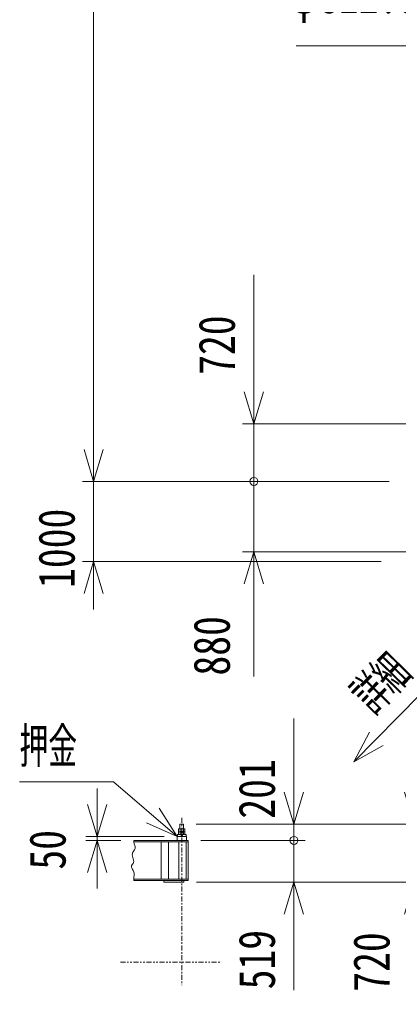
# Model space of a CAD drawing. Units: millimetres, scale not verified. Extents: x -205 to 103, y -154 to 143.
# Drawn here: x -87.1 to -63.4, y -102.7 to -42 of the extents above; entities that cross this region are included whole.
import ezdxf
from ezdxf.enums import TextEntityAlignment as Align

# ---------------------------------------------------------------- set-up
doc = ezdxf.new("R2010")
doc.units = ezdxf.units.MM
doc.header["$LTSCALE"] = 0.25
doc.header["$PDMODE"] = 32
doc.header["$PDSIZE"] = 0.125
doc.linetypes.add('USER2', pattern=[2, 1.25, -0.25, 0.25, -0.25])
doc.linetypes.add('USER3', pattern=[2.5, 1.25, -0.25, 0.25, -0.25, 0.25, -0.25])
doc.layers.add('0-0_SABU0', color=3, linetype='Continuous', lineweight=18)
doc.styles.add('ＭＳ ゴシック', font='')
doc.styles.get('ＭＳ ゴシック').set_extended_font_data('MS Gothic')

# ---------------------------------------------------------------- blocks, each defined once
blk = doc.blocks.new('D0')
at = {"layer": '0-0_SABU0', "color": 7}
blk.add_line((35.1969, 104.8895), (57.5889, 104.8895), dxfattribs=at)
for points in [[(48.5249, 105.4895), (50.5249, 104.8895), (48.5249, 104.2895)], [(56.5889, 105.4895), (54.5889, 104.8895), (56.5889, 104.2895)]]:
    blk.add_lwpolyline(points, dxfattribs=at)
at = {"layer": '0-0_SABU0', "color": 7, "style": 'ＭＳ ゴシック', "width": 0.8}
blk.add_text('φ812.8', height=2.273, dxfattribs=at).set_placement((34.7469, 106.2531), align=Align.BOTTOM_LEFT)
blk = doc.blocks.new('D3')
at = {"layer": '0-0_SABU0', "color": 7}
for p, q in [((32.5569, 90.6095), (32.5569, 77.7095)), ((46.2769, 81.3095), (31.8569, 81.3095)), ((41.0069, 77.7095), (31.8569, 77.7095))]:
    blk.add_line(p, q, dxfattribs=at)
blk.add_lwpolyline([(33.1569, 83.3095), (32.5569, 81.3095), (31.9569, 83.3095)], dxfattribs=at)
blk.add_circle((32.5569, 77.7095), 0.25, dxfattribs=at)
blk.add_circle((32.5569, 77.7095), 0.25, dxfattribs=at)
at = {"layer": '0-0_SABU0', "color": 7, "style": 'ＭＳ ゴシック', "width": 0.8}
blk.add_text('720', height=2.273, rotation=90, dxfattribs=at).set_placement((32.0569, 84.3595), align=Align.BOTTOM_LEFT)
blk = doc.blocks.new('D4')
at = {"layer": '0-0_SABU0', "color": 7}
for p, q in [((41.0069, 77.7095), (31.8569, 77.7095)), ((32.5569, 77.7095), (32.5569, 65.5429)), ((45.2769, 73.3095), (31.8569, 73.3095))]:
    blk.add_line(p, q, dxfattribs=at)
blk.add_lwpolyline([(33.1569, 71.3095), (32.5569, 73.3095), (31.9569, 71.3095)], dxfattribs=at)
blk.add_circle((32.5569, 77.7095), 0.25, dxfattribs=at)
blk.add_circle((32.5569, 77.7095), 0.25, dxfattribs=at)
at = {"layer": '0-0_SABU0', "color": 7, "style": 'ＭＳ ゴシック', "width": 0.8}
blk.add_text('880', height=2.273, rotation=90, dxfattribs=at).set_placement((31.7396, 65.5929), align=Align.BOTTOM_LEFT)
blk = doc.blocks.new('D5')
at = {"layer": '0-0_SABU0', "color": 7}
for p, q in [((35.0569, 62.9095), (35.0569, 55.3045)), ((28.9619, 56.3095), (35.7569, 56.3095)), ((29.2569, 55.3045), (35.7569, 55.3045))]:
    blk.add_line(p, q, dxfattribs=at)
blk.add_lwpolyline([(35.6569, 58.3095), (35.0569, 56.3095), (34.4569, 58.3095)], dxfattribs=at)
blk.add_circle((35.0569, 55.3045), 0.25, dxfattribs=at)
blk.add_circle((35.0569, 55.3045), 0.25, dxfattribs=at)
at = {"layer": '0-0_SABU0', "color": 7, "style": 'ＭＳ ゴシック', "width": 0.8}
blk.add_text('201', height=2.273, rotation=90, dxfattribs=at).set_placement((34.5569, 56.6595), align=Align.BOTTOM_LEFT)
blk = doc.blocks.new('D6')
at = {"layer": '0-0_SABU0', "color": 7}
for p, q in [((29.2569, 55.3045), (35.7569, 55.3045)), ((35.0569, 55.3045), (35.0569, 45.9595)), ((28.9819, 52.7095), (35.7569, 52.7095))]:
    blk.add_line(p, q, dxfattribs=at)
blk.add_lwpolyline([(35.6569, 50.7095), (35.0569, 52.7095), (34.4569, 50.7095)], dxfattribs=at)
blk.add_circle((35.0569, 55.3045), 0.25, dxfattribs=at)
blk.add_circle((35.0569, 55.3045), 0.25, dxfattribs=at)
at = {"layer": '0-0_SABU0', "color": 7, "style": 'ＭＳ ゴシック', "width": 0.8}
blk.add_text('519', height=2.273, rotation=90, dxfattribs=at).set_placement((34.5569, 46.0095), align=Align.BOTTOM_LEFT)
blk = doc.blocks.new('D7')
at = {"layer": '0-0_SABU0', "color": 7}
for p, q in [((42.5569, 59.3095), (42.5569, 45.8118)), ((28.9619, 56.3095), (43.2569, 56.3095)), ((28.9819, 52.7095), (43.2569, 52.7095))]:
    blk.add_line(p, q, dxfattribs=at)
for points in [[(43.1569, 58.3095), (42.5569, 56.3095), (41.9569, 58.3095)], [(43.1569, 50.7095), (42.5569, 52.7095), (41.9569, 50.7095)]]:
    blk.add_lwpolyline(points, dxfattribs=at)
at = {"layer": '0-0_SABU0', "color": 7, "style": 'ＭＳ ゴシック', "width": 0.8}
blk.add_text('720', height=2.273, rotation=90, dxfattribs=at).set_placement((41.7104, 45.8618), align=Align.BOTTOM_LEFT)
blk = doc.blocks.new('D15')
at = {"layer": '0-0_SABU0', "color": 7}
for p, q in [((22.5569, 69.7095), (22.5569, 80.7095)), ((40.5069, 77.7095), (21.8569, 77.7095)), ((40.5069, 72.7095), (21.8569, 72.7095))]:
    blk.add_line(p, q, dxfattribs=at)
for points in [[(21.9569, 79.7095), (22.5569, 77.7095), (23.1569, 79.7095)], [(21.9569, 70.7095), (22.5569, 72.7095), (23.1569, 70.7095)]]:
    blk.add_lwpolyline(points, dxfattribs=at)
at = {"layer": '0-0_SABU0', "color": 7, "style": 'ＭＳ ゴシック', "width": 0.8}
blk.add_text('1000', height=2.273, rotation=90, dxfattribs=at).set_placement((22.0569, 71.0595), align=Align.BOTTOM_LEFT)
blk = doc.blocks.new('D16')
at = {"layer": '0-0_SABU0', "color": 7}
for p, q in [((22.5569, 77.7095), (22.5569, 211.1145)), ((40.5069, 77.7095), (21.8569, 77.7095))]:
    blk.add_line(p, q, dxfattribs=at)
blk.add_lwpolyline([(21.9569, 79.7095), (22.5569, 77.7095), (23.1569, 79.7095)], dxfattribs=at)
blk = doc.blocks.new('M4')
at = {"layer": '0-0_SABU0', "color": 7}
for p, q in [((-3.9625, 3.405), (-9.8425, 3.405)), ((0, 0), (-3.9625, 3.405))]:
    blk.add_line(p, q, dxfattribs=at)
blk.add_lwpolyline([(-1.9079, 0.8484), (0, 0), (-1.1258, 1.7585)], dxfattribs=at)
at = {"layer": '0-0_SABU0', "color": 7, "style": 'ＭＳ ゴシック', "width": 0.6}
blk.add_text('押金', height=2.199, dxfattribs=at).set_placement((-9.8425, 3.905), align=Align.BOTTOM_LEFT)
blk = doc.blocks.new('D36')
at = {"layer": '0-0_SABU0', "color": 7}
for p, q in [((22.7705, 52.3045), (22.7705, 58.5545)), ((26.9694, 55.5545), (22.0705, 55.5545)), ((24.2569, 55.3045), (22.0705, 55.3045))]:
    blk.add_line(p, q, dxfattribs=at)
for points in [[(22.1705, 57.5545), (22.7705, 55.5545), (23.3705, 57.5545)], [(22.1705, 53.3045), (22.7705, 55.3045), (23.3705, 53.3045)]]:
    blk.add_lwpolyline(points, dxfattribs=at)
at = {"layer": '0-0_SABU0', "color": 7, "style": 'ＭＳ ゴシック', "width": 0.8}
blk.add_text('50', height=2.273, rotation=90, dxfattribs=at).set_placement((21.4917, 53.483), align=Align.BOTTOM_LEFT)

msp = doc.modelspace()

# ---------------------------------------------------------------- linework, layer by layer
at = {"layer": '0-0_SABU0'}
for p, q in [((-49.0676, -70.8031), (-66.1931, -88.2905)), ((-76.8306, -92.1905), (-77.0556, -92.1905)), ((-77.0556, -92.1905), (-77.0556, -92.4755)), ((-76.8306, -92.1905), (-76.8306, -92.4755)), ((-77.2181, -92.8355), (-76.6681, -92.8355)), ((-77.2181, -92.8355), (-77.2181, -92.9455)), ((-77.1451, -92.6555), (-77.1451, -92.4755)), ((-76.741, -92.4755), (-77.1451, -92.4755)), ((-77.1451, -92.8355), (-77.1451, -92.6555)), ((-76.741, -92.6555), (-77.1451, -92.6555)), ((-77.0441, -92.6555), (-77.0441, -92.4755)), ((-77.0441, -92.8355), (-77.0441, -92.6555)), ((-76.842, -92.6555), (-76.842, -92.4755)), ((-76.842, -92.8355), (-76.842, -92.6555)), ((-76.741, -92.6555), (-76.741, -92.4755)), ((-76.741, -92.8355), (-76.741, -92.6555)), ((-76.6681, -92.8355), (-76.6681, -92.9455)), ((-79.9431, -93.1955), (-76.5431, -93.1955)), ((-79.9431, -93.2755), (-76.5431, -93.2755)), ((-78.2181, -93.2755), (-78.2181, -95.6155)), ((-77.7681, -93.2755), (-77.7681, -95.6155)), ((-77.2306, -92.9455), (-77.2306, -93.1955)), ((-77.2306, -92.9455), (-76.6556, -92.9455)), ((-77.2306, -92.9455), (-77.2306, -93.1955)), ((-76.6556, -92.9455), (-77.2306, -92.9455)), ((-77.1181, -93.2755), (-77.1181, -95.6155)), ((-76.6681, -93.2755), (-76.6681, -95.6155)), ((-76.6556, -92.9455), (-76.6556, -93.1955)), ((-76.6556, -92.9455), (-76.6556, -93.1955)), ((-76.5431, -93.1955), (-76.5431, -95.6955)), ((-79.9431, -95.6155), (-76.5431, -95.6155)), ((-79.9431, -95.6955), (-76.5431, -95.6955)), ((-78.0681, -95.6955), (-78.0681, -95.7905)), ((-78.0681, -95.7905), (-76.8181, -95.7905)), ((-76.8181, -95.6955), (-76.8181, -95.7905))]:
    msp.add_line(p, q, dxfattribs=at)
at = {"layer": '0-0_SABU0', "linetype": 'USER2'}
msp.add_line((-76.9431, -91.7905), (-76.9431, -102.2322), dxfattribs=at)
at = {"layer": '0-0_SABU0', "linetype": 'USER3'}
msp.add_line((-80.7706, -100.7905), (-74.5125, -100.7905), dxfattribs=at)
at = {"layer": '0-0_SABU0'}
for points in [[(-64.365, -87.2814), (-66.1931, -88.2905), (-65.2224, -86.4418)], [(-79.9431, -93.1955), (-79.9435, -93.2055), (-79.9439, -93.2155), (-79.9442, -93.2255), (-79.9444, -93.2355), (-79.9444, -93.2455), (-79.9442, -93.2555), (-79.9438, -93.2655), (-79.9431, -93.2755), (-79.9349, -93.3245), (-79.9209, -93.3733), (-79.9033, -93.4217), (-79.8846, -93.4698), (-79.867, -93.5173), (-79.853, -93.5641), (-79.8448, -93.6101), (-79.8448, -93.6552), (-79.8554, -93.7016), (-79.8748, -93.7472), (-79.9004, -93.7924), (-79.9294, -93.8376), (-79.9592, -93.8832), (-79.9869, -93.9295), (-80.0098, -93.977), (-80.0252, -94.0261), (-80.031, -94.1022), (-80.0204, -94.1812), (-80.0001, -94.2617), (-79.9763, -94.3423), (-79.9555, -94.4215), (-79.9441, -94.4981), (-79.9485, -94.5705), (-79.9751, -94.6374), (-79.9868, -94.6542), (-79.9998, -94.6707), (-80.0138, -94.6869), (-80.028, -94.7029), (-80.0418, -94.7189), (-80.0547, -94.7349), (-80.0661, -94.7512)], [(-80.0661, -94.7512), (-80.0754, -94.7677), (-80.0874, -94.8131), (-80.0839, -94.861), (-80.0684, -94.911), (-80.0445, -94.9626), (-80.0156, -95.0156), (-79.9854, -95.0694), (-79.9573, -95.1239), (-79.935, -95.1786), (-79.9211, -95.2335), (-79.9148, -95.2882), (-79.9146, -95.3429), (-79.9186, -95.3975), (-79.9251, -95.452), (-79.9326, -95.5065), (-79.9391, -95.561), (-79.9431, -95.6155), (-79.9434, -95.6255), (-79.9436, -95.6355), (-79.9436, -95.6455), (-79.9436, -95.6555), (-79.9435, -95.6655), (-79.9434, -95.6755), (-79.9432, -95.6855), (-79.9431, -95.6955)]]:
    msp.add_lwpolyline(points, dxfattribs=at)
for p in [(-76.9431, -92.6555), (-76.9431, -92.8355)]:
    msp.add_point(p, dxfattribs=at)

# ---------------------------------------------------------------- block references
for name, p in [('D16', (-105, -148.5)), ('D0', (-105, -148.5)), ('D3', (-105, -148.5)), ('D15', (-105, -148.5)), ('D4', (-105, -148.5)), ('D5', (-105, -148.5)), ('M4', (-77.2306, -92.9455)), ('D7', (-105, -148.5)), ('D36', (-105, -148.5)), ('D6', (-105, -148.5))]:
    msp.add_blockref(name, p, dxfattribs=at)

# ---------------------------------------------------------------- texts
at = {"layer": '0-0_SABU0', "color": 7, "style": 'ＭＳ ゴシック', "width": 0.6}
msp.add_text('詳細', height=2.199, rotation=45.599, dxfattribs=at).set_placement((-64.5212, -85.8688), align=Align.BOTTOM_LEFT)

doc.saveas('drawing.dxf')
